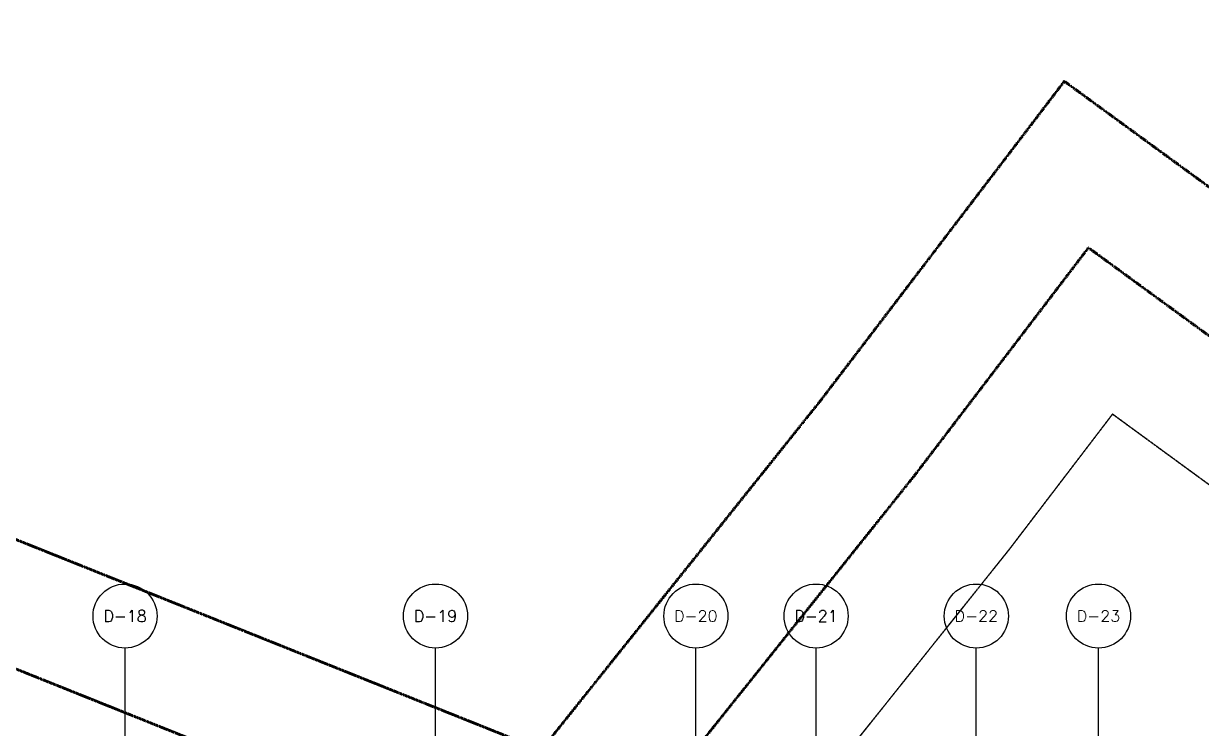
# Model space of a CAD drawing. Header units: millimetres. Extents: x 1089227 to 13101469, y 618865 to 10240562.
# Drawn here: x 1877652 to 1907056, y 4968555 to 4986156 of the extents above; entities that cross this region are included whole.
import ezdxf
from ezdxf.enums import TextEntityAlignment as Align

# ---------------------------------------------------------------- set-up
doc = ezdxf.new("R2010")
doc.units = ezdxf.units.MM
doc.header["$LTSCALE"] = 1000
doc.linetypes.add('A09-G-CTRL-用地红线+建筑退线_设计区$0$A02-G-MAIN-用地红线+退线_设计区$0$Redline1', pattern=[20, 10, -2, 2, -2, 2, -2])
doc.linetypes.add('A09-G-CTRL-用地红线+建筑退线_设计区$0$Controlline1', pattern=[12.8, 8, -1.6, 1.6, -1.6])
doc.layers.get('0').update_dxf_attribs({"linetype": 'CONTINUOUS'})
doc.layers.add('A09-G-CTRL-用地红线+建筑退线_设计区$0$Z-REDL(用地红线)', color=10, linetype='CONTINUOUS', lineweight=60)
doc.layers.add('A09-G-CTRL-用地红线+建筑退线_设计区$0$Z-REDL-CTRL(建筑控制线)', color=40, linetype='CONTINUOUS', lineweight=35)
for name, color, linetype in [('AXIS', 3, 'CONTINUOUS'), ('AXIS_TEXT', 7, 'CONTINUOUS'), ('LWK-轴线-编号', 7, 'CONTINUOUS'), ('TK-TEXT', 7, 'CONTINUOUS')]:
    doc.layers.add(name, color=color, linetype=linetype)
doc.layers.add('TK-MEMO', color=8, linetype='CONTINUOUS', plot=False)
doc.styles.add('_TCH_AXIS', font='COMPLEX', dxfattribs={"bigfont": 'AllInOneBig.shx'})
doc.styles.add('COMPLEX', font='COMPLEX', dxfattribs={"bigfont": 'AllInOneBig.shx'})
doc.styles.add('SADITK', font='sadixcsg.shx', dxfattribs={"bigfont": 'AllInOneBig.shx'})
doc.styles.add('SADITK-SX', font='simfang.ttf', dxfattribs={"width": 0.7})

# ---------------------------------------------------------------- blocks, each defined once
blk = doc.blocks.new('0323最综用地红线')
at = {"layer": 'A09-G-CTRL-用地红线+建筑退线_设计区$0$Z-REDL(用地红线)', "color": 1, "linetype": 'A09-G-CTRL-用地红线+建筑退线_设计区$0$A02-G-MAIN-用地红线+退线_设计区$0$Redline1', "ltscale": 0.0005}
for points in [[(8157094, 3591770), (8196348, 3620115), (8200699, 3623266), (8228263, 3643169), (8257315, 3660856), (8291051, 3684311), (8296809, 3692687), (8297698, 3693321), (8324721, 3682492), (8331672, 3691189), (8337779, 3699189), (8344073, 3694590)], [(8159695, 3589947), (8198106, 3617684), (8202457, 3620835), (8229924, 3640668), (8258953, 3658341), (8293213, 3682161), (8298455, 3689786), (8325674, 3678878), (8334036, 3689342), (8338381, 3695033), (8343653, 3691181)]]:
    blk.add_lwpolyline(points, dxfattribs=at)
at = {"layer": 'A09-G-CTRL-用地红线+建筑退线_设计区$0$Z-REDL-CTRL(建筑控制线)', "linetype": 'A09-G-CTRL-用地红线+建筑退线_设计区$0$Controlline1', "ltscale": 0.0005, "flags": 128}
blk.add_lwpolyline([(8299567, 3686108), (8326626, 3675265), (8336400, 3687495), (8338983, 3690878), (8341712, 3688883), (8341724, 3688834), (8348492, 3681996), (8336495, 3657264), (8335815, 3655857), (8334921, 3653765), (8334408, 3652495), (8333554, 3650188), (8332762, 3647815), (8332296, 3646270), (8331866, 3644682), (8331460, 3643007), (8331063, 3641145), (8330737, 3639422), (8330293, 3636480), (8330017, 3634043), (8329761, 3630317), (8329732, 3627942), (8329763, 3625708), (8329928, 3622644), (8330113, 3620704), (8330325, 3618642), (8330653, 3615645), (8331572, 3606971), (8333151, 3600656), (8334420, 3595620), (8335099, 3592902), (8332162, 3588340), (8329462, 3587873), (8325135, 3587049), (8322510, 3586515), (8319525, 3585891), (8317926, 3585544), (8316578, 3585249), (8315535, 3585011), (8313300, 3584499), (8310791, 3583894), (8309251, 3583537), (8305740, 3582637), (8303918, 3582156), (8302104, 3581668), (8299703, 3581012), (8297227, 3580315), (8295056, 3579682), (8292998, 3579074), (8290643, 3578358), (8288572, 3577710), (8287591, 3577398), (8286161, 3576940), (8284503, 3576401), (8282624, 3575767), (8281086, 3575247), (8278146, 3574222), (8273894, 3572680), (8272471, 3572149), (8271089, 3571640), (8267888, 3570407), (8264331, 3569000), (8260702, 3567515), (8258549, 3566609), (8254947, 3565066), (8252185, 3563832), (8250834, 3563232), (8249176, 3562470), (8247994, 3561930), (8245505, 3560754), (8242980, 3559544), (8239801, 3558013), (8237959, 3557076), (8235838, 3555996), (8233384, 3554698), (8228450, 3552051), (8226178, 3550787), (8222141, 3548504), (8215629, 3544667), (8213710, 3543497), (8193657, 3531175), (8180322, 3522990), (8166408, 3514440), (8156991, 3508658), (8151138, 3505062), (8142685, 3507267), (8121171, 3545747), (8120724, 3546549), (8120233, 3547383), (8119272, 3548967), (8118108, 3550752), (8117067, 3552244), (8115806, 3553970), (8115672, 3554140), (8146431, 3575790), (8162146, 3587599), (8162295, 3588125), (8199863, 3615253), (8204215, 3618404), (8231584, 3638167), (8260590, 3655826), (8295376, 3680010)], close=True, dxfattribs=at)
blk = doc.blocks.new('template_31-施工图_A0_A0_1.0000_3fa9c08c64a9101061c9a26412af947e', base_point=(-1189, 0))
at = {"layer": 'TK-MEMO', "style": 'SADITK', "width": 0.8}
blk.add_text('2.人名之间须用，且只使用一个空格分隔，否则签字将出错。', height=28.5, dxfattribs=at).set_placement((407.72, 845.04), align=Align.BOTTOM_LEFT)
at = {"layer": 'TK-TEXT', "style": 'SADITK-SX', "width": 0.7}
for tag, p in [('市政会签', (-1176, 381.5)), ('园林会签', (-1176, 343.5)), ('幕墙会签', (-1176, 305.5)), ('装饰会签', (-1176, 267.5)), ('燃气会签', (-1176, 229.5)), ('暖通会签', (-1176, 191.5)), ('电气会签', (-1176, 153.5)), ('给排水会签', (-1176, 115.5)), ('结构会签', (-1176, 77.5)), ('建筑会签', (-1176, 39.5))]:
    blk.add_attdef(tag, text='', height=4, rotation=90, dxfattribs=at).set_placement(p, align=Align.MIDDLE_CENTER)
for tag, height, p in [('专业审定', 4, (1134.75, 268)), ('专业审核', 4, (1134.75, 248)), ('项目负责1', 4, (1134.75, 238)), ('项目负责2', 4, (1134.75, 228)), ('专业负责1', 4, (1134.75, 218)), ('专业负责2', 4, (1134.75, 208)), ('专业校对', 4, (1134.75, 198)), ('专业设计', 4, (1134.75, 188)), ('方案设计', 4, (1134.75, 178)), ('专业制图', 4, (1134.75, 168)), ('建设单位_001', 4, (1148.5, 140)), ('建设地点_001', 4, (1148.5, 124)), ('工程名称_001', 4, (1148.5, 106)), ('子项名称_001', 4, (1148.5, 86)), ('图纸名称_001', 4, (1148.5, 66)), ('版次', 4, (1129.5, 53)), ('日期', 4, (1165, 53)), ('图别', 4, (1129.5, 43)), ('图号', 4, (1165, 43)), ('合同号', 4, (1136, 30)), ('项目编号1', 2, (1114.06, 13.58)), ('阶段编号1', 2, (1132.25, 13.75)), ('子项编号1', 2, (1144.75, 13.75))]:
    blk.add_attdef(tag, text='', height=height, dxfattribs=at).set_placement(p, align=Align.MIDDLE_CENTER)
blk = doc.blocks.new('_AXISO')
blk.add_circle((0, 0), 0.5)
at = {"layer": 'AXIS_TEXT', "style": 'COMPLEX', "width": 1.041667}
blk.add_attdef('A', text='', height=0.56, dxfattribs=at).set_placement((-0.25, -0.28), (0.25, -0.28), align=Align.FIT)
blk = doc.blocks.new('裙房轴网260428')
at = {"layer": 'AXIS'}
for p, q in [((-21250, 137349.7), (-21250, 145349.7)), ((-13500, 137349.7), (-13500, 145349.7)), ((-7000, 137349.7), (-7000, 145349.7)), ((-4000, 137349.7), (-4000, 145349.7)), ((0, 137349.7), (0, 145349.7)), ((3050, 137349.7), (3050, 145349.7))]:
    blk.add_line(p, q, dxfattribs=at)
ref = blk.add_blockref('_AXISO', (-21250, 146149.7), dxfattribs=dict(at, xscale=1600, yscale=1600, zscale=1600))
ref.add_attrib('A', 'D-18', dxfattribs={"layer": 'LWK-轴线-编号', "height": 294.69, "style": '_TCH_AXIS'}).set_placement((-21790.3, 146002.4), (-20709.7, 146002.4), align=Align.FIT)
ref = blk.add_blockref('_AXISO', (-13500, 146149.7), dxfattribs=dict(at, xscale=1600, yscale=1600, zscale=1600))
ref.add_attrib('A', 'D-19', dxfattribs={"layer": 'LWK-轴线-编号', "height": 294.69, "style": '_TCH_AXIS'}).set_placement((-14040.3, 146002.4), (-12959.7, 146002.4), align=Align.FIT)
ref = blk.add_blockref('_AXISO', (-7000, 146149.7), dxfattribs=dict(at, xscale=1600, yscale=1600, zscale=1600))
ref.add_attrib('A', 'D-20', dxfattribs={"layer": 'LWK-轴线-编号', "height": 277.86, "style": '_TCH_AXIS'}).set_placement((-7542.5, 146010.8), (-6457.5, 146010.8), align=Align.FIT)
ref = blk.add_blockref('_AXISO', (-4000, 146149.7), dxfattribs=dict(at, xscale=1600, yscale=1600, zscale=1600))
ref.add_attrib('A', 'D-21', dxfattribs={"layer": 'LWK-轴线-编号', "height": 294.69, "style": '_TCH_AXIS'}).set_placement((-4540.3, 146002.4), (-3459.7, 146002.4), align=Align.FIT)
ref = blk.add_blockref('_AXISO', (0, 146149.7), dxfattribs=dict(at, xscale=1600, yscale=1600, zscale=1600))
ref.add_attrib('A', 'D-22', dxfattribs={"layer": 'LWK-轴线-编号', "height": 277.86, "style": '_TCH_AXIS'}).set_placement((-542.5, 146010.8), (542.5, 146010.8), align=Align.FIT)
ref = blk.add_blockref('_AXISO', (3050, 146149.7), dxfattribs=dict(at, xscale=1600, yscale=1600, zscale=1600))
ref.add_attrib('A', 'D-23', dxfattribs={"layer": 'LWK-轴线-编号', "height": 277.86, "style": '_TCH_AXIS'}).set_placement((2507.5, 146010.8), (3592.5, 146010.8), align=Align.FIT)
blk = doc.blocks.new('04地块地下轴网260428')
blk.add_blockref('裙房轴网260428', (0, 0))

msp = doc.modelspace()

# ---------------------------------------------------------------- block references
at = {"xscale": 150, "yscale": 150, "zscale": 150, "rotation": 35.00532206532363}
msp.add_blockref('template_31-施工图_A0_A0_1.0000_3fa9c08c64a9101061c9a26412af947e', (1698846.852, 4721512.469), dxfattribs=at)
for name, p in [('0323最综用地红线', (-6434145.536, 1285525.343)), ('04地块地下轴网260428', (1901435.755, 4825211.796))]:
    msp.add_blockref(name, p)

doc.saveas('drawing.dxf')
